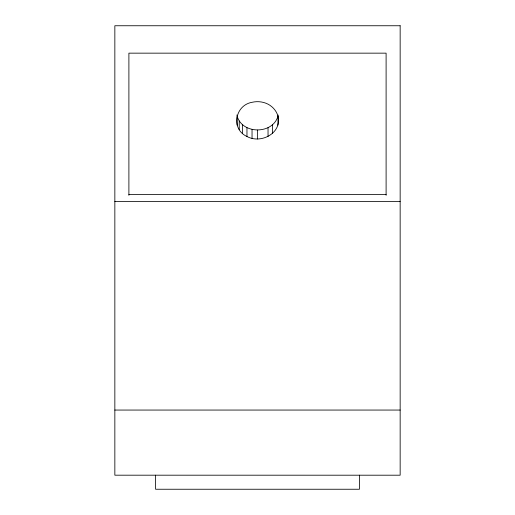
<?xml version="1.0" encoding="UTF-8"?>
<svg xmlns="http://www.w3.org/2000/svg" width="515" height="515" viewBox="0 0 515 515"><rect width="100%" height="100%" fill="white"/><g stroke="black" fill="none" stroke-linecap="round" stroke-linejoin="round"><path stroke-width="0.77" d="M155.601 475.19L155.601 489.244L359.399 489.25L359.399 475.197M278.583 120.33C278.448 113.429 274.044 107.326 268.038 104.172A21.07 18.637 0 0 0 252.041 102.305C235.001 105.24 230.662 129.104 246.962 136.488C259.863 143.691 279.645 134.64 278.583 118.791M277.862 125.158L278.106 115.006M277.862 116.583C272.049 135.027 240.82 134.177 236.894 115.006M128.898 194.451L386.102 194.451M114.845 201.474L400.155 201.474M114.845 410.056L400.155 410.056M386.102 195.307L386.102 53.154L128.898 53.154L128.898 195.307M272.409 124.765L272.409 133.52M268.038 127.669L268.038 136.488M257.5 130.115L257.5 138.986M252.041 129.497L252.041 138.355M246.962 127.669L246.962 136.488M242.591 124.765L242.591 133.52M239.243 120.986L239.243 129.658M237.138 116.583L237.138 125.158M400.155 25.75L114.845 25.75L114.845 475.19L400.155 475.203L400.155 25.75"/></g></svg>
